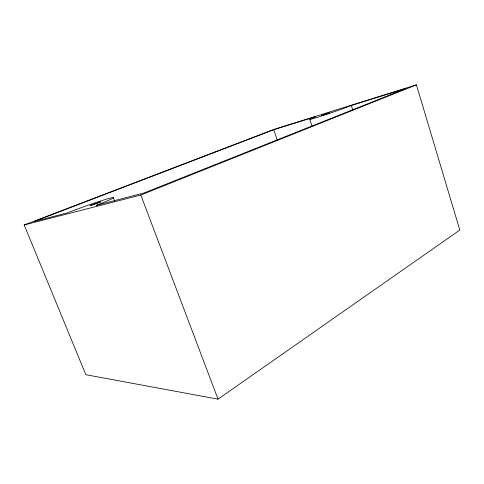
<?xml version="1.0" encoding="UTF-8"?>
<svg xmlns="http://www.w3.org/2000/svg" width="484" height="484" viewBox="0 0 484 484"><rect width="100%" height="100%" fill="white"/><g stroke="black" fill="none" stroke-linecap="round" stroke-linejoin="round"><path stroke-width="0.73" d="M218.018 399.155L459.8 230.069L416.428 84.845L273.902 129.403L24.2 224.963L85.825 374.707L218.018 399.155L140.802 195.028L24.2 224.963M140.802 195.028L416.428 84.845M273.744 129.736L34.249 221.478L67.191 212.93A34.612 1.591 -20 0 1 109.91 198.18A34.612 1.591 -20 0 1 96.28 205.379L144.02 192.989L406.427 88.324L351.342 105.512A24.823 0.847 -19.1 0 1 317.903 117.164A24.823 0.847 -19.1 0 1 315.852 116.59L273.744 129.736L277.374 140.457M113.341 197.708L114.702 201.223M309.796 119.318L311.92 125.773M351.342 105.512L352.709 109.826M329.271 112.863L321.4 115.603L329.271 112.863M100.751 201.846L90.181 205.627L100.751 201.846"/></g></svg>
